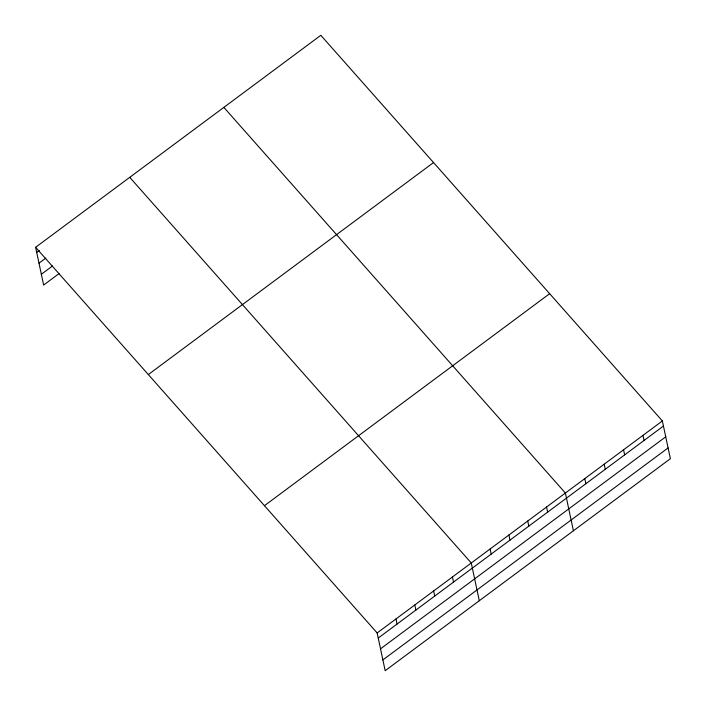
<?xml version="1.0" encoding="UTF-8"?>
<svg xmlns="http://www.w3.org/2000/svg" width="706" height="706" viewBox="0 0 706 706"><rect width="100%" height="100%" fill="white"/><g stroke="black" fill="none" stroke-linecap="round" stroke-linejoin="round"><path stroke-width="1.06" d="M35.618 247.303L320.824 35.3L662.36 420.952L670.382 458.697L385.176 670.7L377.154 632.947L35.618 247.303L43.64 285.047L59.048 273.601M36.703 252.404L39.271 250.498M38.998 263.179L45.837 258.087M41.354 274.272L52.473 266.012M148.322 374.568L433.528 162.565M264.441 505.69L549.647 293.687M377.154 632.947L662.36 420.952M378.24 638.056L663.437 426.053M380.525 648.823L665.732 436.829M382.881 659.925L668.088 447.931M223.855 107.383L565.382 493.035L573.413 530.78M129.736 177.338L471.273 562.991L479.295 600.744M642.963 435.364L644.048 440.473M623.566 449.784L624.651 454.885M604.177 464.195L605.263 469.305M584.78 478.615L585.865 483.716M546.559 507.023L547.644 512.124M527.735 521.019L528.82 526.12M508.92 535.007L509.997 540.108M490.096 548.994L491.173 554.104M452.449 576.978L453.526 582.088M433.625 590.975L434.702 596.076M414.801 604.963L415.878 610.072M395.978 618.959L397.063 624.06"/></g></svg>
